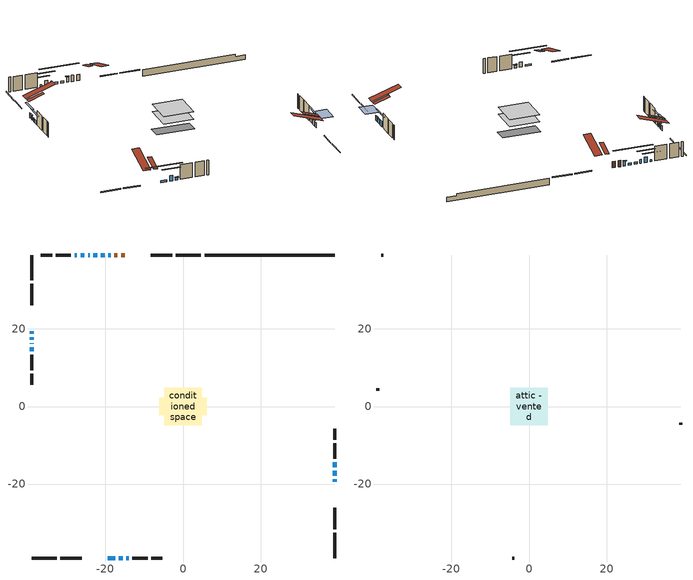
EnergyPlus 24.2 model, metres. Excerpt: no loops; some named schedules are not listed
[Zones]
conditioned space
 floor adiabatic (AdiabaticFloorConstruction): -4.89,-4.89 -4.89,4.89 4.89,4.89 4.89,-4.89 z3.2
 floor foundation (Slab1 construction): -6.16,-2.23 -6.16,2.23 6.16,2.23 6.16,-2.23 z-1.37
 wall outside (RimJoist1 construction): 4.62,39.08 -1.9,39.08 / -39.08,-39.08 -32.56,-39.08 / -39.08,39.08 -39.08,32.56 / 39.08,-39.08 39.08,-32.56 z0.76:1.06
 wall outside (RimJoist2 construction): -2.83,39.08 -8.36,39.08 / -31.63,-39.08 -26.1,-39.08 / -39.08,31.63 -39.08,26.1 / 39.08,-31.63 39.08,-26.1 z0.76:1.06
 wall outside (AdiabaticWallConstruction 1): -15.02,39.08 -15.98,39.08 / -16.91,39.08 -17.73,39.08 z0.76:2.79
 wall outside (AdiabaticWallConstruction): 39.08,-19.44 39.08,-18.83 z0.76:2.36; 39.08,-17.9 39.08,-16.58 / -18.65,39.08 -19.32,39.08 / -39.08,17.9 -39.08,17.24 z0.76:2.41; -39.08,19.44 -39.08,18.83 z0.76:2.29; -19.44,-39.08 -17.5,-39.08 / -20.24,39.08 -21.21,39.08 / -22.14,39.08 -23.11,39.08 / -27.36,39.08 -27.98,39.08 z0.76:1.37; -24.03,39.08 -24.49,39.08 / -39.08,16.31 -39.08,16.23 z0.76:1.98; -16.58,-39.08 -15.56,-39.08 / -25.42,39.08 -26.44,39.08 z0.76:2.54; -14.63,-39.08 -13.97,-39.08 z0.76:1.65; 39.08,-15.65 39.08,-14.35 z0.76:2.59; -39.08,15.3 -39.08,14.26 z0.76:1.96
 wall outside (Wall1 construction): -28.9,39.08 -32.83,39.08 / -13.04,-39.08 -9.11,-39.08 / -39.08,13.33 -39.08,9.4 / 39.08,-13.42 39.08,-9.5 z0.76:5.64
 wall outside (Wall2 construction): -33.76,39.08 -36.63,39.08 / -8.18,-39.08 -5.31,-39.08 / -39.08,8.47 -39.08,5.6 / 39.08,-8.57 39.08,-5.69 z0.76:5.64
 wall foundation (FoundationWall1 construction): 5.55,39.08,-1.37 5.55,39.08,0.76 35.72,39.08,0.76 35.72,39.08,0.06 39.08,39.08,0.06 39.08,39.08,-1.37
 window (WindowConstruction 10): 39.08,-19.44 39.08,-18.83 z0.76:2.36
 window (WindowConstruction 6): 39.08,-17.9 39.08,-16.58 z0.76:2.41
 window (WindowConstruction 7): -18.65,39.08 -19.31,39.08 z0.76:2.41
 window (WindowConstruction 8): -39.08,19.44 -39.08,18.83 z0.76:2.28
 window (WindowConstruction 9): -39.08,17.9 -39.08,17.24 z0.76:2.41
 window (WindowConstruction 13): -19.44,-39.08 -17.5,-39.08 z0.76:1.37
 window (WindowConstruction 14): -20.24,39.08 -21.21,39.08 z0.76:1.37
 window (WindowConstruction 15): -22.14,39.08 -23.11,39.08 z0.76:1.37
 window (WindowConstruction 11): -24.03,39.08 -24.49,39.08 z0.76:1.98
 window (WindowConstruction 12): -39.08,16.31 -39.08,16.23 z0.76:1.98
 window (WindowConstruction): -16.58,-39.08 -15.56,-39.08 z0.76:2.54
 window (WindowConstruction 1): -14.63,-39.08 -13.97,-39.08 z0.76:1.65
 window (WindowConstruction 2): -25.42,39.08 -26.44,39.08 z0.76:2.54
 window (WindowConstruction 3): -27.36,39.08 -27.97,39.08 z0.76:1.37
 window (WindowConstruction 4): 39.08,-15.65 39.08,-14.35 z0.76:2.59
 window (WindowConstruction 5): -39.08,15.3 -39.08,14.26 z0.76:1.95
 door (Door): -15.02,39.08 -15.98,39.08 z0.76:2.79
 door (Door 1): -16.91,39.08 -17.72,39.08 z0.76:2.79
 ceiling adiabatic (AdiabaticFloorConstruction): 4.89,-4.89 4.89,4.89 -4.89,4.89 -4.89,-4.89 z3.2
 roof outside (Roof2 construction): -14.09,39.08,5.64 -14.09,33.9,7.36 -12.73,33.9,7.36 -12.73,39.08,5.64; -20.37,-39.08,5.64 -20.37,-33.9,7.36 -21.73,-33.9,7.36 -21.73,-39.08,5.64; -39.08,20.37,5.64 -33.9,20.37,7.36 -33.9,21.73,7.36 -39.08,21.73,5.64; 39.08,-20.37,5.64 33.9,-20.37,7.36 33.9,-21.73,7.36 39.08,-21.73,5.64
attic - vented
 floor to conditioned space (Floor1 construction Reversed): -4.89,-4.89 -4.89,4.89 4.89,4.89 4.89,-4.89 z5.64
 wall outside (Wall3 construction): -37.56,39.08 -38.15,39.08 / -4.38,-39.08 -3.8,-39.08 / -39.08,4.67 -39.08,4.09 / 39.08,-4.76 39.08,-4.18 z0.76:5.64
 roof outside (Roof1 construction): -11.8,39.08,5.64 -11.8,29.55,8.81 -9.29,29.55,8.81 -9.29,39.08,5.64; -22.66,-39.08,5.64 -22.66,-29.55,8.81 -25.17,-29.55,8.81 -25.17,-39.08,5.64; -39.08,22.66,5.64 -29.55,22.66,8.81 -29.55,25.17,8.81 -39.08,25.17,5.64; 39.08,-22.66,5.64 29.55,-22.66,8.81 29.55,-25.17,8.81 39.08,-25.17,5.64
shading: 39.08,-16.39 39.08,-21.88 43.65,-21.88 43.65,-16.39 z4.8; 39.08,-16.37 39.08,-18.1 39.49,-18.1 39.49,-16.37 z2.61; -19.52,39.08 -18.45,39.08 -18.45,39.49 -19.52,39.49 z2.61; -39.08,16.34 -39.08,21.93 -39.49,21.93 -39.49,16.34 z4.77; -39.08,17.04 -39.08,18.1 -39.49,18.1 -39.49,17.04 z2.61; -12.42,-39.08 -24.52,-39.08 -24.52,-39.49 -12.42,-39.49 z6.45; -26.29,39.08 -15.16,39.08 -15.16,39.49 -26.29,39.49 z6.45; -28.19,39.08 -17.06,39.08 -17.06,39.49 -28.19,39.49 z6.45; -13.07,-39.08 -19.07,-39.08 -19.07,-39.49 -13.07,-39.49 z5.03; -13.77,-39.08 -14.83,-39.08 -14.83,-39.49 -13.77,-39.49 z1.85; -28.93,39.08 -22.93,39.08 -22.93,39.49 -28.93,39.49 z5.03; -30.46,39.08 -24.87,39.08 -24.87,39.49 -30.46,39.49 z3.86; 39.08,-11.86 39.08,-18.14 39.49,-18.14 39.49,-11.86 z5.08; -39.08,11.77 -39.08,17.79 -39.49,17.79 -39.49,11.77 z4.45
[Building]
Building 1: Terrain=Suburbs
[Site:Location]
London AP_ON: Latitude {deg}=43.03; Longitude {deg}=-81.15; Time Zone {hr}=-5; Elevation {m}=278; Keep Site Location Information=Yes
[Site:GroundTemperature:Shallow]
3.98693, 1.93205, 1.76749, 2.74264, 6.6573, 10.5537, 13.9317, 16.0716, 16.2534, 14.513, 11.2211, 7.44421
[Site:WaterMainsTemperature]
Calculation Method=Schedule; Temperature Schedule=mains temperature schedule
[Material] Roughness=Rough; Thermal Absorptance=0.9
Name | Thickness {m} | Conductivity {W/m-K} | Density {kg/m3} | Specific Heat {J/kg-K} | Solar Absorptance | Visible Absorptance
asphalt or fiberglass shingles | 0.00635 | 0.162714 | 1121.4 | 1465.45 | 0.4 | 0.4
ceiling loosefill ins | 0.169333 | 0.0480833 | 16.02 | 1046.75 | 0.7 | 0.7
ceiling stud and cavity | 0.1397 | 0.134927 | 65.682 | 1177.47 | 0.7 | 0.7
concrete 4.0 in. | 0.1016 | 1.803125 | 2242.8 | 837.4 | 0.7 | 0.7
concrete 8.0 in. | 0.2032 | 1.803125 | 2242.8 | 837.4 | 0.7 | 0.7
door material | 0.04445 | 0.188738 | 512.64 | 1214.23 | 0.7 | 0.7
door material 1 | 0.04445 | 0.053851 | 512.64 | 1214.23 | 0.7 | 0.7
exterior vertical ins | 0.00222023 | 0.029427 | 32.04 | 1214.23 | 0.7 | 0.7
floor covering | 0.0127 | 0.0433444 | 54.468 | 1339.84 | 0.6 | 0.6
floor rigid ins; wall rigid ins | 0.512978 | 0.029427 | 32.04 | 1214.23 | 0.7 | 0.7
floor stud and cavity | 0.1397 | 1.75129 | 37.0049 | 1207.88 | 0.7 | 0.7
furniture material conditioned space 1 | 0.1524 | 0.115458 | 640.8 | 1214.23 | 0.6 | 0.6
gypsum board | 0.0127 | 0.160291 | 801 | 837.4 | 0.6 | 0.6
gypsum board 1 | 0.0127 | 0.160291 | 801 | 837.4 | 0.7 | 0.7
osb sheathing 0.5 in. | 0.0127 | 0.115458 | 512.64 | 1214.23 | 0.7 | 0.7
osb sheathing 0.75 in. | 0.01905 | 0.115458 | 512.64 | 1214.23 | 0.7 | 0.7
rim joist stud and cavity | 0.0508 | 0.177588 | 50.32683 | 1063.81 | 0.6 | 0.6
rim joist stud and cavity 1 | 0.0508 | 0.103237 | 50.32683 | 1063.81 | 0.6 | 0.6
roof rigid ins | 0.103632 | 0.029427 | 32.04 | 1214.23 | 0.7 | 0.7
roof stud and cavity | 0.2032 | 0.235134 | 78.34581 | 1123.46 | 0.7 | 0.7
wall stud and cavity | 0.1397 | 0.0782429 | 139.0536 | 1170.24 | 0.7 | 0.7
wall stud and cavity 1 | 0.1397 | 0.0794177 | 139.0536 | 1170.24 | 0.7 | 0.7
wall stud and cavity 2 | 0.0889 | 6.1454 | 50.32683 | 1063.81 | 0.6 | 0.6
wall stud and cavity 3 | 0.0889 | 0.380278 | 52.3479 | 1209.89 | 0.7 | 0.7
wall stud and cavity 4 | 0.0889 | 0.391764 | 83.0341 | 1211.67 | 0.7 | 0.7
wood siding | 0.0254 | 0.102417 | 544.68 | 1172.36 | 0.4 | 0.4
wood siding 1 | 0.00254 | 0.102417 | 544.68 | 1172.36 | 0.4 | 0.4
wood siding 2; wood siding 3; wood siding 4 | 0.0254 | 0.102417 | 544.68 | 1172.36 | 0.7 | 0.7
[WindowMaterial:SimpleGlazingSystem]
Name | U-Factor {W/m2-K} | Solar Heat Gain Coefficient
WindowMaterial | 5.34129 | 0.66
WindowMaterial 1 | 4.70366 | 0.53
WindowMaterial 10 | 3.10246 | 0.39
WindowMaterial 11 | 7.47282 | 0.7
WindowMaterial 12 | 2.76462 | 0.47
WindowMaterial 13 | 5.38785 | 0.69
WindowMaterial 2 | 2.75837 | 0.46
WindowMaterial 3 | 5.85799 | 0.77
WindowMaterial 4 | 2.78279 | 0.59
WindowMaterial 5 | 2.969594 | 0.56
WindowMaterial 6 | 2.77597 | 0.54
WindowMaterial 7 | 2.77825 | 0.56
WindowMaterial 8 | 5.51504 | 0.71
WindowMaterial 9 | 5.37025 | 0.69
[Construction]
AdiabaticFloorConstruction: floor stud and cavity, floor rigid ins, osb sheathing 0.75 in., floor covering
AdiabaticWallConstruction: wood siding 3, wall rigid ins, wall stud and cavity 3, gypsum board
AdiabaticWallConstruction 1: wood siding 4, wall rigid ins, wall stud and cavity 3, gypsum board
Door: door material
Door 1: door material 1
Floor1 construction Reversed: gypsum board, ceiling stud and cavity, ceiling loosefill ins
FoundationWall1 construction: concrete 8.0 in., gypsum board 1
furniture construction conditioned space 1: furniture material conditioned space 1
PartitionWallConstruction: gypsum board, wall stud and cavity 4, gypsum board
RimJoist1 construction: wood siding 2, rim joist stud and cavity
RimJoist2 construction: wood siding 2, rim joist stud and cavity 1
Roof1 construction: asphalt or fiberglass shingles
Roof2 construction: asphalt or fiberglass shingles, roof rigid ins, osb sheathing 0.75 in., roof stud and cavity, gypsum board
Slab1 construction: concrete 4.0 in.
Wall1 construction: wood siding, osb sheathing 0.5 in., wall stud and cavity, gypsum board
Wall2 construction: wood siding, osb sheathing 0.5 in., wall stud and cavity 1, gypsum board
Wall3 construction: wood siding 1, wall stud and cavity 2
WindowConstruction; WindowConstruction 2: WindowMaterial
WindowConstruction 1: WindowMaterial 1
WindowConstruction 10: WindowMaterial 8
WindowConstruction 11: WindowMaterial 9
WindowConstruction 12: WindowMaterial 10
WindowConstruction 13: WindowMaterial 11
WindowConstruction 14: WindowMaterial 12
WindowConstruction 15: WindowMaterial 13
WindowConstruction 3: WindowMaterial 2
WindowConstruction 4: WindowMaterial 3
WindowConstruction 5: WindowMaterial 4
WindowConstruction 6; WindowConstruction 7: WindowMaterial 5
WindowConstruction 8: WindowMaterial 6
WindowConstruction 9: WindowMaterial 7
[Zone] Multiplier=1; Part of Total Floor Area=Yes
Name | Volume {m3}
attic - vented | 49.3343
conditioned space | 481.2
[Space]
Name | Zone | Volume {m3}
attic - vented 1 | attic - vented | 49.3343
conditioned space 1 | conditioned space | 481.2
[ZoneInfiltration:EffectiveLeakageArea]
infil attic - vented 1: Zone or Space=attic - vented 1; Schedule=Always On Discrete; Effective Air Leakage Area {cm2}=4175.56; Stack Coefficient=0.000559973; Wind Coefficient=1.59884e-05
[ZoneMixing]
whole house fan mix: Zone or Space=attic - vented; Schedule=Always On Continuous; Design Flow Rate Calculation Method=Flow/Zone; Design Flow Rate {m3/s}=0; Source Zone or Space=conditioned space
[SurfaceProperty:ExposedFoundationPerimeter]
Slab1: Exposed Perimeter Calculation Method=TotalExposedPerimeter; Total Exposed Perimeter {m}=33.529
[InternalMass] Zone or ZoneList=conditioned space; Space or SpaceList=conditioned space 1
Name | Construction | Surface Area {m2}
furniture mass conditioned space 1 | furniture construction conditioned space 1 | 60.2041
partition wall mass | PartitionWallConstruction | 150.51
[Lights]
interior lighting: Zone or ZoneList or Space or SpaceList=conditioned space 1; Schedule=interior lighting schedule; Design Level Calculation Method=LightingLevel; Lighting Level {W}=343.2; Return Air Fraction=0; Fraction Radiant=0.6; Fraction Visible=0.2; Fraction Replaceable=1
[People]
occupants: Zone or ZoneList or Space or SpaceList=conditioned space 1; Number of People Schedule=occupants schedule; Number of People Calculation Method=People; Number of People=3; Fraction Radiant=0.314171; Sensible Heat Fraction=0.56303; Activity Level Schedule=occupants activity schedule; Carbon Dioxide Generation Rate {m3/s-W}=0; Enable ASHRAE 55 Comfort Warnings=No; Mean Radiant Temperature Calculation Type=EnclosureAveraged
[ElectricEquipment] Zone or ZoneList or Space or SpaceList=conditioned space 1; Design Level Calculation Method=EquipmentLevel
Name | Schedule | Design Level {W} | Fraction Latent | Fraction Radiant | Fraction Lost
clothes dryer | clothes dryer schedule | 140.772 | 0.015 | 0.081 | 0.85
clothes washer | clothes washer schedule | 32.1985 | 0.03 | 0.162 | 0.7
cooking range | cooking range schedule | 215.147 | 0.08 | 0.432 | 0.2
dishwasher | dishwasher schedule | 66.8632 | 0.3 | 0.18 | 0.4
fridge | fridge schedule | 72.9452 | 0 | 0.6 | 0
mech vent house fan | mech vent house fan schedule | 0 | 0 | 0 | 1
mech vent house fan cfis | mech vent house fan cfis schedule | 0 | 0 | 0 | 0
misc plug loads | misc plug loads schedule | 494.7 | 0.045 | 0.513 | 0.1
whole house fan | Always On Discrete | 0 | 0 | 0 | 1
[OtherEquipment] Zone or ZoneList or Space or SpaceList=conditioned space 1; Design Level Calculation Method=EquipmentLevel
Name | Fuel Type | Schedule | Design Level {W} | Fraction Latent | Fraction Radiant | Fraction Lost
clothes dryer 1 | Electricity | clothes dryer schedule | 0 | 0.015 | 0.081 | 0.85
cooking range 1 | Electricity | cooking range schedule | 0 | 0.08 | 0.432 | 0.2
general water use latent | None | general water use schedule | 62.594 | 1 | 0 | 0
general water use sensible | None | general water use schedule | -61.6891 | 0 | 0.6 | 0
mech vent house fan latent load | None | Always On Discrete | 0 | 1 | 0 | 0
mech vent house fan sensible load | None | Always On Discrete | 0 | 0 | 0 | 0
water heater energy adjustment1 | NaturalGas | Always On Discrete | 0.01 | 0 | 0 | 1
[ZoneInfiltration:DesignFlowRate] Zone or ZoneList or Space or SpaceList=conditioned space 1; Schedule=Always On Discrete; Design Flow Rate Calculation Method=Flow/Zone; Design Flow Rate {m3/s}=0
infil flow; natural vent flow; whole house fan flow
[Foundation:Kiva]
Foundation Kiva 1: Initial Indoor Air Temperature {C}=18; Wall Height Above Grade {m}=0.759988; Wall Depth Below Slab {m}=0.2032; Custom Block Material Name 1=exterior vertical ins; Custom Block Depth 1 {m}=2.13; Custom Block X Position 1 {m}=0.2159; Custom Block Z Position 1 {m}=0
[Foundation:Kiva:Settings]
Soil Conductivity {W/m-K}=0.849921; Soil Density {kg/m3}=1842.3; Soil Specific Heat {J/kg-K}=418.7; Ground Solar Absorptivity=0.9; Ground Thermal Absorptivity=0.9; Ground Surface Roughness {m}=0.03; Far-Field Width {m}=40; Deep-Ground Boundary Condition=ZeroFlux; Deep-Ground Depth {m}=40; Minimum Cell Dimension {m}=0.2; Maximum Cell Growth Coefficient=3; Simulation Timestep=Timestep
[Exterior:Lights]
exterior lighting: Schedule=exterior lighting schedule; Design Level {W}=75.6
[Schedule:Constant]
Name | Hourly Value
Always On Continuous; mech vent house fan schedule; mech vent house fan cfis schedule; Always On Discrete | 1
occupants activity schedule | 117.228
fridge schedule | 0
[Schedule:Week:Daily]
interior lighting schedule Week Rule - Jan1-Jan27: interior lighting schedule day, interior lighting schedule day, interior lighting schedule day, interior lighting schedule day, interior lighting schedule day, interior lighting schedule day, interior lighting schedule day, interior lighting schedule default day, interior lighting schedule default day, interior lighting schedule default day, interior lighting schedule default day, interior lighting schedule default day
interior lighting schedule Week Rule - Jan28-Feb3: interior lighting schedule day, interior lighting schedule day, interior lighting schedule day, interior lighting schedule day, interior lighting schedule day 1, interior lighting schedule day 1, interior lighting schedule day 1, interior lighting schedule default day, interior lighting schedule default day, interior lighting schedule default day, interior lighting schedule default day, interior lighting schedule default day
interior lighting schedule Week Rule - Feb4-Feb24: interior lighting schedule day 1, interior lighting schedule day 1, interior lighting schedule day 1, interior lighting schedule day 1, interior lighting schedule day 1, interior lighting schedule day 1, interior lighting schedule day 1, interior lighting schedule default day, interior lighting schedule default day, interior lighting schedule default day, interior lighting schedule default day, interior lighting schedule default day
interior lighting schedule Week Rule - Feb25-Mar3: interior lighting schedule day 1, interior lighting schedule day 1, interior lighting schedule day 1, interior lighting schedule day 1, interior lighting schedule day 2, interior lighting schedule day 2, interior lighting schedule day 2, interior lighting schedule default day, interior lighting schedule default day, interior lighting schedule default day, interior lighting schedule default day, interior lighting schedule default day
interior lighting schedule Week Rule - Mar4-Mar31: interior lighting schedule day 2, interior lighting schedule day 2, interior lighting schedule day 2, interior lighting schedule day 2, interior lighting schedule day 2, interior lighting schedule day 2, interior lighting schedule day 2, interior lighting schedule default day, interior lighting schedule default day, interior lighting schedule default day, interior lighting schedule default day, interior lighting schedule default day
interior lighting schedule Week Rule - Apr1-Apr28: interior lighting schedule day 3, interior lighting schedule day 3, interior lighting schedule day 3, interior lighting schedule day 3, interior lighting schedule day 3, interior lighting schedule day 3, interior lighting schedule day 3, interior lighting schedule default day, interior lighting schedule default day, interior lighting schedule default day, interior lighting schedule default day, interior lighting schedule default day
interior lighting schedule Week Rule - Apr29-May5: interior lighting schedule day 3, interior lighting schedule day 3, interior lighting schedule day 4, interior lighting schedule day 4, interior lighting schedule day 4, interior lighting schedule day 4, interior lighting schedule day 4, interior lighting schedule default day, interior lighting schedule default day, interior lighting schedule default day, interior lighting schedule default day, interior lighting schedule default day
interior lighting schedule Week Rule - May6-May26: interior lighting schedule day 4, interior lighting schedule day 4, interior lighting schedule day 4, interior lighting schedule day 4, interior lighting schedule day 4, interior lighting schedule day 4, interior lighting schedule day 4, interior lighting schedule default day, interior lighting schedule default day, interior lighting schedule default day, interior lighting schedule default day, interior lighting schedule default day
interior lighting schedule Week Rule - May27-Jun2: interior lighting schedule day 4, interior lighting schedule day 4, interior lighting schedule day 4, interior lighting schedule day 4, interior lighting schedule day 4, interior lighting schedule day 5, interior lighting schedule day 5, interior lighting schedule default day, interior lighting schedule default day, interior lighting schedule default day, interior lighting schedule default day, interior lighting schedule default day
interior lighting schedule Week Rule - Jun3-Jun30: interior lighting schedule day 5, interior lighting schedule day 5, interior lighting schedule day 5, interior lighting schedule day 5, interior lighting schedule day 5, interior lighting schedule day 5, interior lighting schedule day 5, interior lighting schedule default day, interior lighting schedule default day, interior lighting schedule default day, interior lighting schedule default day, interior lighting schedule default day
interior lighting schedule Week Rule - Jul1-Jul28: interior lighting schedule day 6, interior lighting schedule day 6, interior lighting schedule day 6, interior lighting schedule day 6, interior lighting schedule day 6, interior lighting schedule day 6, interior lighting schedule day 6, interior lighting schedule default day, interior lighting schedule default day, interior lighting schedule default day, interior lighting schedule default day, interior lighting schedule default day
interior lighting schedule Week Rule - Jul29-Aug4: interior lighting schedule day 6, interior lighting schedule day 6, interior lighting schedule day 6, interior lighting schedule day 7, interior lighting schedule day 7, interior lighting schedule day 7, interior lighting schedule day 7, interior lighting schedule default day, interior lighting schedule default day, interior lighting schedule default day, interior lighting schedule default day, interior lighting schedule default day
interior lighting schedule Week Rule - Aug5-Aug25: interior lighting schedule day 7, interior lighting schedule day 7, interior lighting schedule day 7, interior lighting schedule day 7, interior lighting schedule day 7, interior lighting schedule day 7, interior lighting schedule day 7, interior lighting schedule default day, interior lighting schedule default day, interior lighting schedule default day, interior lighting schedule default day, interior lighting schedule default day
interior lighting schedule Week Rule - Aug26-Sep1: interior lighting schedule day 7, interior lighting schedule day 7, interior lighting schedule day 7, interior lighting schedule day 7, interior lighting schedule day 7, interior lighting schedule day 7, interior lighting schedule day 8, interior lighting schedule default day, interior lighting schedule default day, interior lighting schedule default day, interior lighting schedule default day, interior lighting schedule default day
interior lighting schedule Week Rule - Sep2-Sep29: interior lighting schedule day 8, interior lighting schedule day 8, interior lighting schedule day 8, interior lighting schedule day 8, interior lighting schedule day 8, interior lighting schedule day 8, interior lighting schedule day 8, interior lighting schedule default day, interior lighting schedule default day, interior lighting schedule default day, interior lighting schedule default day, interior lighting schedule default day
interior lighting schedule Week Rule - Sep30-Oct6: interior lighting schedule day 8, interior lighting schedule day 9, interior lighting schedule day 9, interior lighting schedule day 9, interior lighting schedule day 9, interior lighting schedule day 9, interior lighting schedule day 9, interior lighting schedule default day, interior lighting schedule default day, interior lighting schedule default day, interior lighting schedule default day, interior lighting schedule default day
interior lighting schedule Week Rule - Oct7-Oct27: interior lighting schedule day 9, interior lighting schedule day 9, interior lighting schedule day 9, interior lighting schedule day 9, interior lighting schedule day 9, interior lighting schedule day 9, interior lighting schedule day 9, interior lighting schedule default day, interior lighting schedule default day, interior lighting schedule default day, interior lighting schedule default day, interior lighting schedule default day
interior lighting schedule Week Rule - Oct28-Nov3: interior lighting schedule day 9, interior lighting schedule day 9, interior lighting schedule day 9, interior lighting schedule day 9, interior lighting schedule day 10, interior lighting schedule day 10, interior lighting schedule day 10, interior lighting schedule default day, interior lighting schedule default day, interior lighting schedule default day, interior lighting schedule default day, interior lighting schedule default day
interior lighting schedule Week Rule - Nov4-Nov24: interior lighting schedule day 10, interior lighting schedule day 10, interior lighting schedule day 10, interior lighting schedule day 10, interior lighting schedule day 10, interior lighting schedule day 10, interior lighting schedule day 10, interior lighting schedule default day, interior lighting schedule default day, interior lighting schedule default day, interior lighting schedule default day, interior lighting schedule default day
interior lighting schedule Week Rule - Nov25-Dec1: interior lighting schedule day 10, interior lighting schedule day 10, interior lighting schedule day 10, interior lighting schedule day 10, interior lighting schedule day 10, interior lighting schedule day 10, interior lighting schedule day 11, interior lighting schedule default day, interior lighting schedule default day, interior lighting schedule default day, interior lighting schedule default day, interior lighting schedule default day
interior lighting schedule Week Rule - Dec2-Dec31: interior lighting schedule day 11, interior lighting schedule day 11, interior lighting schedule day 11, interior lighting schedule day 11, interior lighting schedule day 11, interior lighting schedule day 11, interior lighting schedule day 11, interior lighting schedule default day, interior lighting schedule default day, interior lighting schedule default day, interior lighting schedule default day, interior lighting schedule default day
occupants schedule Week Rule - Jan1-Dec31: occupants schedule day, occupants schedule day, occupants schedule day, occupants schedule day, occupants schedule day, occupants schedule day, occupants schedule day, occupants schedule default day, occupants schedule default day, occupants schedule default day, occupants schedule default day, occupants schedule default day
clothes dryer schedule Week Rule - Jan1-Dec31: clothes dryer schedule day, clothes dryer schedule day, clothes dryer schedule day, clothes dryer schedule day, clothes dryer schedule day, clothes dryer schedule day, clothes dryer schedule day, clothes dryer schedule default day, clothes dryer schedule default day, clothes dryer schedule default day, clothes dryer schedule default day, clothes dryer schedule default day
clothes washer schedule Week Rule - Jan1-Dec31: clothes washer schedule day, clothes washer schedule day, clothes washer schedule day, clothes washer schedule day, clothes washer schedule day, clothes washer schedule day, clothes washer schedule day, clothes washer schedule default day, clothes washer schedule default day, clothes washer schedule default day, clothes washer schedule default day, clothes washer schedule default day
cooking range schedule Week Rule - Jan1-Dec31: cooking range schedule day, cooking range schedule day, cooking range schedule day, cooking range schedule day, cooking range schedule day, cooking range schedule day, cooking range schedule day, cooking range schedule default day, cooking range schedule default day, cooking range schedule default day, cooking range schedule default day, cooking range schedule default day
dishwasher schedule Week Rule - Jan1-Dec31: dishwasher schedule day, dishwasher schedule day, dishwasher schedule day, dishwasher schedule day, dishwasher schedule day, dishwasher schedule day, dishwasher schedule day, dishwasher schedule default day, dishwasher schedule default day, dishwasher schedule default day, dishwasher schedule default day, dishwasher schedule default day
misc plug loads schedule Week Rule - Jan1-Dec31: misc plug loads schedule day, misc plug loads schedule day, misc plug loads schedule day, misc plug loads schedule day, misc plug loads schedule day, misc plug loads schedule day, misc plug loads schedule day, misc plug loads schedule default day, misc plug loads schedule default day, misc plug loads schedule default day, misc plug loads schedule default day, misc plug loads schedule default day
general water use schedule Week Rule - Jan1-Dec31: general water use schedule day, general water use schedule day, general water use schedule day, general water use schedule day, general water use schedule day, general water use schedule day, general water use schedule day, general water use schedule default day, general water use schedule default day, general water use schedule default day, general water use schedule default day, general water use schedule default day
exterior lighting schedule Week Rule - Jan1-Jan27: exterior lighting schedule day, exterior lighting schedule day, exterior lighting schedule day, exterior lighting schedule day, exterior lighting schedule day, exterior lighting schedule day, exterior lighting schedule day, exterior lighting schedule default day, exterior lighting schedule default day, exterior lighting schedule default day, exterior lighting schedule default day, exterior lighting schedule default day
exterior lighting schedule Week Rule - Jan28-Feb3: exterior lighting schedule day, exterior lighting schedule day, exterior lighting schedule day, exterior lighting schedule day, exterior lighting schedule day 1, exterior lighting schedule day 1, exterior lighting schedule day 1, exterior lighting schedule default day, exterior lighting schedule default day, exterior lighting schedule default day, exterior lighting schedule default day, exterior lighting schedule default day
exterior lighting schedule Week Rule - Feb4-Feb24: exterior lighting schedule day 1, exterior lighting schedule day 1, exterior lighting schedule day 1, exterior lighting schedule day 1, exterior lighting schedule day 1, exterior lighting schedule day 1, exterior lighting schedule day 1, exterior lighting schedule default day, exterior lighting schedule default day, exterior lighting schedule default day, exterior lighting schedule default day, exterior lighting schedule default day
exterior lighting schedule Week Rule - Feb25-Mar3: exterior lighting schedule day 1, exterior lighting schedule day 1, exterior lighting schedule day 1, exterior lighting schedule day 1, exterior lighting schedule day 2, exterior lighting schedule day 2, exterior lighting schedule day 2, exterior lighting schedule default day, exterior lighting schedule default day, exterior lighting schedule default day, exterior lighting schedule default day, exterior lighting schedule default day
exterior lighting schedule Week Rule - Mar4-Mar31: exterior lighting schedule day 2, exterior lighting schedule day 2, exterior lighting schedule day 2, exterior lighting schedule day 2, exterior lighting schedule day 2, exterior lighting schedule day 2, exterior lighting schedule day 2, exterior lighting schedule default day, exterior lighting schedule default day, exterior lighting schedule default day, exterior lighting schedule default day, exterior lighting schedule default day
exterior lighting schedule Week Rule - Apr1-Apr28: exterior lighting schedule day 3, exterior lighting schedule day 3, exterior lighting schedule day 3, exterior lighting schedule day 3, exterior lighting schedule day 3, exterior lighting schedule day 3, exterior lighting schedule day 3, exterior lighting schedule default day, exterior lighting schedule default day, exterior lighting schedule default day, exterior lighting schedule default day, exterior lighting schedule default day
exterior lighting schedule Week Rule - Apr29-May5: exterior lighting schedule day 3, exterior lighting schedule day 3, exterior lighting schedule day 4, exterior lighting schedule day 4, exterior lighting schedule day 4, exterior lighting schedule day 4, exterior lighting schedule day 4, exterior lighting schedule default day, exterior lighting schedule default day, exterior lighting schedule default day, exterior lighting schedule default day, exterior lighting schedule default day
exterior lighting schedule Week Rule - May6-May26: exterior lighting schedule day 4, exterior lighting schedule day 4, exterior lighting schedule day 4, exterior lighting schedule day 4, exterior lighting schedule day 4, exterior lighting schedule day 4, exterior lighting schedule day 4, exterior lighting schedule default day, exterior lighting schedule default day, exterior lighting schedule default day, exterior lighting schedule default day, exterior lighting schedule default day
exterior lighting schedule Week Rule - May27-Jun2: exterior lighting schedule day 4, exterior lighting schedule day 4, exterior lighting schedule day 4, exterior lighting schedule day 4, exterior lighting schedule day 4, exterior lighting schedule day 5, exterior lighting schedule day 5, exterior lighting schedule default day, exterior lighting schedule default day, exterior lighting schedule default day, exterior lighting schedule default day, exterior lighting schedule default day
exterior lighting schedule Week Rule - Jun3-Jun30: exterior lighting schedule day 5, exterior lighting schedule day 5, exterior lighting schedule day 5, exterior lighting schedule day 5, exterior lighting schedule day 5, exterior lighting schedule day 5, exterior lighting schedule day 5, exterior lighting schedule default day, exterior lighting schedule default day, exterior lighting schedule default day, exterior lighting schedule default day, exterior lighting schedule default day
exterior lighting schedule Week Rule - Jul1-Jul28: exterior lighting schedule day 6, exterior lighting schedule day 6, exterior lighting schedule day 6, exterior lighting schedule day 6, exterior lighting schedule day 6, exterior lighting schedule day 6, exterior lighting schedule day 6, exterior lighting schedule default day, exterior lighting schedule default day, exterior lighting schedule default day, exterior lighting schedule default day, exterior lighting schedule default day
exterior lighting schedule Week Rule - Jul29-Aug4: exterior lighting schedule day 6, exterior lighting schedule day 6, exterior lighting schedule day 6, exterior lighting schedule day 7, exterior lighting schedule day 7, exterior lighting schedule day 7, exterior lighting schedule day 7, exterior lighting schedule default day, exterior lighting schedule default day, exterior lighting schedule default day, exterior lighting schedule default day, exterior lighting schedule default day
exterior lighting schedule Week Rule - Aug5-Aug25: exterior lighting schedule day 7, exterior lighting schedule day 7, exterior lighting schedule day 7, exterior lighting schedule day 7, exterior lighting schedule day 7, exterior lighting schedule day 7, exterior lighting schedule day 7, exterior lighting schedule default day, exterior lighting schedule default day, exterior lighting schedule default day, exterior lighting schedule default day, exterior lighting schedule default day
exterior lighting schedule Week Rule - Aug26-Sep1: exterior lighting schedule day 7, exterior lighting schedule day 7, exterior lighting schedule day 7, exterior lighting schedule day 7, exterior lighting schedule day 7, exterior lighting schedule day 7, exterior lighting schedule day 8, exterior lighting schedule default day, exterior lighting schedule default day, exterior lighting schedule default day, exterior lighting schedule default day, exterior lighting schedule default day
exterior lighting schedule Week Rule - Sep2-Sep29: exterior lighting schedule day 8, exterior lighting schedule day 8, exterior lighting schedule day 8, exterior lighting schedule day 8, exterior lighting schedule day 8, exterior lighting schedule day 8, exterior lighting schedule day 8, exterior lighting schedule default day, exterior lighting schedule default day, exterior lighting schedule default day, exterior lighting schedule default day, exterior lighting schedule default day
exterior lighting schedule Week Rule - Sep30-Oct6: exterior lighting schedule day 8, exterior lighting schedule day 9, exterior lighting schedule day 9, exterior lighting schedule day 9, exterior lighting schedule day 9, exterior lighting schedule day 9, exterior lighting schedule day 9, exterior lighting schedule default day, exterior lighting schedule default day, exterior lighting schedule default day, exterior lighting schedule default day, exterior lighting schedule default day
[Schedule:Year]
interior lighting schedule: interior lighting schedule Week Rule - Jan1-Jan27, 1, 1, 1, 27, interior lighting schedule Week Rule - Jan28-Feb3, 1, 28, 2, 3, interior lighting schedule Week Rule - Feb4-Feb24, 2, 4, 2, 24, interior lighting schedule Week Rule - Feb25-Mar3, 2, 25, 3, 3, interior lighting schedule Week Rule - Mar4-Mar31, 3, 4, 3, 31, interior lighting schedule Week Rule - Apr1-Apr28, 4, 1, 4, 28, interior lighting schedule Week Rule - Apr29-May5, 4, 29, 5, 5, interior lighting schedule Week Rule - May6-May26, 5, 6, 5, 26, interior lighting schedule Week Rule - May27-Jun2, 5, 27, 6, 2, interior lighting schedule Week Rule - Jun3-Jun30, 6, 3, 6, 30, interior lighting schedule Week Rule - Jul1-Jul28, 7, 1, 7, 28, interior lighting schedule Week Rule - Jul29-Aug4, 7, 29, 8, 4, interior lighting schedule Week Rule - Aug5-Aug25, 8, 5, 8, 25, interior lighting schedule Week Rule - Aug26-Sep1, 8, 26, 9, 1, interior lighting schedule Week Rule - Sep2-Sep29, 9, 2, 9, 29, interior lighting schedule Week Rule - Sep30-Oct6, 9, 30, 10, 6, interior lighting schedule Week Rule - Oct7-Oct27, 10, 7, 10, 27, interior lighting schedule Week Rule - Oct28-Nov3, 10, 28, 11, 3, interior lighting schedule Week Rule - Nov4-Nov24, 11, 4, 11, 24, interior lighting schedule Week Rule - Nov25-Dec1, 11, 25, 12, 1, interior lighting schedule Week Rule - Dec2-Dec31, 12, 2, 12, 31
occupants schedule: occupants schedule Week Rule - Jan1-Dec31, 1, 1, 12, 31
clothes dryer schedule: clothes dryer schedule Week Rule - Jan1-Dec31, 1, 1, 12, 31
clothes washer schedule: clothes washer schedule Week Rule - Jan1-Dec31, 1, 1, 12, 31
cooking range schedule: cooking range schedule Week Rule - Jan1-Dec31, 1, 1, 12, 31
dishwasher schedule: dishwasher schedule Week Rule - Jan1-Dec31, 1, 1, 12, 31
misc plug loads schedule: misc plug loads schedule Week Rule - Jan1-Dec31, 1, 1, 12, 31
general water use schedule: general water use schedule Week Rule - Jan1-Dec31, 1, 1, 12, 31
exterior lighting schedule: exterior lighting schedule Week Rule - Jan1-Jan27, 1, 1, 1, 27, exterior lighting schedule Week Rule - Jan28-Feb3, 1, 28, 2, 3, exterior lighting schedule Week Rule - Feb4-Feb24, 2, 4, 2, 24, exterior lighting schedule Week Rule - Feb25-Mar3, 2, 25, 3, 3, exterior lighting schedule Week Rule - Mar4-Mar31, 3, 4, 3, 31, exterior lighting schedule Week Rule - Apr1-Apr28, 4, 1, 4, 28, exterior lighting schedule Week Rule - Apr29-May5, 4, 29, 5, 5, exterior lighting schedule Week Rule - May6-May26, 5, 6, 5, 26, exterior lighting schedule Week Rule - May27-Jun2, 5, 27, 6, 2, exterior lighting schedule Week Rule - Jun3-Jun30, 6, 3, 6, 30, exterior lighting schedule Week Rule - Jul1-Jul28, 7, 1, 7, 28, exterior lighting schedule Week Rule - Jul29-Aug4, 7, 29, 8, 4, exterior lighting schedule Week Rule - Aug5-Aug25, 8, 5, 8, 25, exterior lighting schedule Week Rule - Aug26-Sep1, 8, 26, 9, 1, exterior lighting schedule Week Rule - Sep2-Sep29, 9, 2, 9, 29, exterior lighting schedule Week Rule - Sep30-Oct6, 9, 30, 10, 6, exterior lighting schedule Week Rule - Oct7-Oct27, 10, 7, 10, 27, exterior lighting schedule Week Rule - Oct28-Nov3, 10, 28, 11, 3, exterior lighting schedule Week Rule - Nov4-Nov24, 11, 4, 11, 24, exterior lighting schedule Week Rule - Nov25-Dec1, 11, 25, 12, 1, exterior lighting schedule Week Rule - Dec2-Dec31, 12, 2, 12, 31
[Schedule:Compact]
mains temperature schedule: Through: 01/01, For: AllDays, Until: 24:00, 7.96722, Through: 01/02, For: AllDays, Until: 24:00, 7.89722, Through: 01/03, For: AllDays, Until: 24:00, 7.82778, Through: 01/04, For: AllDays, Until: 24:00, 7.76, Through: 01/05, For: AllDays, Until: 24:00, 7.69333, Through: 01/06, For: AllDays, Until: 24:00, 7.62778, Through: 01/07, For: AllDays, Until: 24:00, 7.56389, Through: 01/08, For: AllDays, Until: 24:00, 7.50167, Through: 01/09, For: AllDays, Until: 24:00, 7.44056, Through: 01/10, For: AllDays, Until: 24:00, 7.38056, Through: 01/11, For: AllDays, Until: 24:00, 7.32222, Through: 01/12, For: AllDays, Until: 24:00, 7.26556, Through: 01/13, For: AllDays, Until: 24:00, 7.21, Through: 01/14, For: AllDays, Until: 24:00, 7.15556, Through: 01/15, For: AllDays, Until: 24:00, 7.10333, Through: 01/16, For: AllDays, Until: 24:00, 7.05222, Through: 01/17, For: AllDays, Until: 24:00, 7.00278, Through: 01/18, For: AllDays, Until: 24:00, 6.955, Through: 01/19, For: AllDays, Until: 24:00, 6.90833, Through: 01/20, For: AllDays, Until: 24:00, 6.86389, Through: 01/21, For: AllDays, Until: 24:00, 6.82056, Through: 01/22, For: AllDays, Until: 24:00, 6.77889, Through: 01/23, For: AllDays, Until: 24:00, 6.73889, Through: 01/24, For: AllDays, Until: 24:00, 6.7, Through: 01/25, For: AllDays, Until: 24:00, 6.66333, Through: 01/26, For: AllDays, Until: 24:00, 6.62833, Through: 01/27, For: AllDays, Until: 24:00, 6.59444, Through: 01/28, For: AllDays, Until: 24:00, 6.56278, Through: 01/29, For: AllDays, Until: 24:00, 6.53222, Through: 01/30, For: AllDays, Until: 24:00, 6.50389, Through: 01/31, For: AllDays, Until: 24:00, 6.47722, Through: 02/01, For: AllDays, Until: 24:00, 6.45167, Through: 02/02, For: AllDays, Until: 24:00, 6.42833, Through: 02/03, For: AllDays, Until: 24:00, 6.40667, Through: 02/04, For: AllDays, Until: 24:00, 6.38611, Through: 02/05, For: AllDays, Until: 24:00, 6.36778, Through: 02/06, For: AllDays, Until: 24:00, 6.35111, Through: 02/07, For: AllDays, Until: 24:00, 6.33611, Through: 02/08, For: AllDays, Until: 24:00, 6.32333, Through: 02/09, For: AllDays, Until: 24:00, 6.31167, Through: 02/10, For: AllDays, Until: 24:00, 6.30222, Through: 02/11, For: AllDays, Until: 24:00, 6.29389, Through: 02/12, For: AllDays, Until: 24:00, 6.28778, Through: 02/13, For: AllDays, Until: 24:00, 6.28333, Through: 02/14, For: AllDays, Until: 24:00, 6.28056, Through: 02/15, For: AllDays, Until: 24:00, 6.27944, Through: 02/16, For: AllDays, Until: 24:00, 6.28, Through: 02/17, For: AllDays, Until: 24:00, 6.28278, Through: 02/18, For: AllDays, Until: 24:00, 6.28722, Through: 02/19, For: AllDays, Until: 24:00, 6.29278, Through: 02/20, For: AllDays, Until: 24:00, 6.30056, Through: 02/21, For: AllDays, Until: 24:00, 6.31, Through: 02/22, For: AllDays, Until: 24:00, 6.32111, Through: 02/23, For: AllDays, Until: 24:00, 6.33444, Through: 02/24, For: AllDays, Until: 24:00, 6.34889, Through: 02/25, For: AllDays, Until: 24:00, 6.36556, Through: 02/26, For: AllDays, Until: 24:00, 6.38333, Through: 02/27, For: AllDays, Until: 24:00, 6.40333, Through: 02/28, For: AllDays, Until: 24:00, 6.425, Through: 03/01, For: AllDays, Until: 24:00, 6.44833, Through: 03/02, For: AllDays, Until: 24:00, 6.47278, Through: 03/03, For: AllDays, Until: 24:00, 6.49944, Through: 03/04, For: AllDays, Until: 24:00, 6.52778, Through: 03/05, For: AllDays, Until: 24:00, 6.55778, Through: 03/06, For: AllDays, Until: 24:00, 6.58944, Through: 03/07, For: AllDays, Until: 24:00, 6.62278, Through: 03/08, For: AllDays, Until: 24:00, 6.65778, Through: 03/09, For: AllDays, Until: 24:00, 6.69444, Through: 03/10, For: AllDays, Until: 24:00, 6.73278, Through: 03/11, For: AllDays, Until: 24:00, 6.77278, Through: 03/12, For: AllDays, Until: 24:00, 6.81389, Through: 03/13, For: AllDays, Until: 24:00, 6.85722, Through: 03/14, For: AllDays, Until: 24:00, 6.90167, Through: 03/15, For: AllDays, Until: 24:00, 6.94778, Through: 03/16, For: AllDays, Until: 24:00, 6.99556, Through: 03/17, For: AllDays, Until: 24:00, 7.045, Through: 03/18, For: AllDays, Until: 24:00, 7.09556, Through: 03/19, For: AllDays, Until: 24:00, 7.14778, Through: 03/20, For: AllDays, Until: 24:00, 7.20167, Through: 03/21, For: AllDays, Until: 24:00, 7.25667, Through: 03/22, For: AllDays, Until: 24:00, 7.31333, Through: 03/23, For: AllDays, Until: 24:00, 7.37167, Through: 03/24, For: AllDays, Until: 24:00, 7.43111, Through: 03/25, For: AllDays, Until: 24:00, 7.49222, Through: 03/26, For: AllDays, Until: 24:00, 7.55444, Through: 03/27, For: AllDays, Until: 24:00, 7.61833, Through: 03/28, For: AllDays, Until: 24:00, 7.68333, Through: 03/29, For: AllDays, Until: 24:00, 7.74944, Through: 03/30, For: AllDays, Until: 24:00, 7.81722, Through: 03/31, For: AllDays, Until: 24:00, 7.88667, Through: 04/01, For: AllDays, Until: 24:00, 7.95667, Through: 04/02, For: AllDays, Until: 24:00, 8.02833, Through: 04/03, For: AllDays, Until: 24:00, 8.10111, Through: 04/04, For: AllDays, Until: 24:00, 8.175, Through: 04/05, For: AllDays, Until: 24:00, 8.25, Through: 04/06, For: AllDays, Until: 24:00, 8.32667, Through: 04/07, For: AllDays, Until: 24:00, 8.40389, Through: 04/08, For: AllDays, Until: 24:00, 8.48278, Through: 04/09, For: AllDays, Until: 24:00, 8.56222, Through: 04/10, For: AllDays, Until: 24:00, 8.64278, Through: 04/11, For: AllDays, Until: 24:00, 8.725, Through: 04/12, For: AllDays, Until: 24:00, 8.80778, Through: 04/13, For: AllDays, Until: 24:00, 8.89167, Through: 04/14, For: AllDays, Until: 24:00, 8.97611, Through: 04/15, For: AllDays, Until: 24:00, 9.06167, Through: 04/16, For: AllDays, Until: 24:00, 9.14833, Through: 04/17, For: AllDays, Until: 24:00, 9.23611, Through: 04/18, For: AllDays, Until: 24:00, 9.32444, Through: 04/19, For: AllDays, Until: 24:00, 9.41389, Through: 04/20, For: AllDays, Until: 24:00, 9.50389, Through: 04/21, For: AllDays, Until: 24:00, 9.595, Through: 04/22, For: AllDays, Until: 24:00, 9.68667, Through: 04/23, For: AllDays, Until: 24:00, 9.77889, Through: 04/24, For: AllDays, Until: 24:00, 9.87222, Through: 04/25, For: AllDays, Until: 24:00, 9.96556, Through: 04/26, For: AllDays, Until: 24:00, 10.06, Through: 04/27, For: AllDays, Until: 24:00, 10.1556, Through: 04/28, For: AllDays, Until: 24:00, 10.2511, Through: 04/29, For: AllDays, Until: 24:00, 10.3472, Through: 04/30, For: AllDays, Until: 24:00, 10.4439, Through: 05/01, For: AllDays, Until: 24:00, 10.5411, Through: 05/02, For: AllDays, Until: 24:00, 10.6389, Through: 05/03, For: AllDays, Until: 24:00, 10.7372, Through: 05/04, For: AllDays, Until: 24:00, 10.8361, Through: 05/05, For: AllDays, Until: 24:00, 10.935, Through: 05/06, For: AllDays, Until: 24:00, 11.0344, Through: 05/07, For: AllDays, Until: 24:00, 11.1344, Through: 05/08, For: AllDays, Until: 24:00, 11.2344, Through: 05/09, For: AllDays, Until: 24:00, 11.335, Through: 05/10, For: AllDays, Until: 24:00, 11.4356, Through: 05/11, For: AllDays, Until: 24:00, 11.5361, Through: 05/12, For: AllDays, Until: 24:00, 11.6372, Through: 05/13, For: AllDays, Until: 24:00, 11.7383, Through: 05/14, For: AllDays, Until: 24:00, 11.84, Through: 05/15, For: AllDays, Until: 24:00, 11.9411, Through: 05/16, For: AllDays, Until: 24:00, 12.0428, Through: 05/17, For: AllDays, Until: 24:00, 12.1444, Through: 05/18, For: AllDays, Until: 24:00, 12.2456, Through: 05/19, For: AllDays, Until: 24:00, 12.3472, Through: 05/20, For: AllDays, Until: 24:00, 12.4489, Through: 05/21, For: AllDays, Until: 24:00, 12.55, Through: 05/22, For: AllDays, Until: 24:00, 12.6517, Through: 05/23, For: AllDays, Until: 24:00, 12.7528, Through: 05/24, For: AllDays, Until: 24:00, 12.8533, Through: 05/25, For: AllDays, Until: 24:00, 12.9544, Through: 05/26, For: AllDays, Until: 24:00, 13.055, Through: 05/27, For: AllDays, Until: 24:00, 13.155, Through: 05/28, For: AllDays, Until: 24:00, 13.255, Through: 05/29, For: AllDays, Until: 24:00, 13.355, Through: 05/30, For: AllDays, Until: 24:00, 13.4539, Through: 05/31, For: AllDays, Until: 24:00, 13.5533, Through: 06/01, For: AllDays, Until: 24:00, 13.6517, Through: 06/02, For: AllDays, Until: 24:00, 13.75, Through: 06/03, For: AllDays, Until: 24:00, 13.8472, Through: 06/04, For: AllDays, Until: 24:00, 13.9444, Through: 06/05, For: AllDays, Until: 24:00, 14.0411, Through: 06/06, For: AllDays, Until: 24:00, 14.1372, Through: 06/07, For: AllDays, Until: 24:00, 14.2328, Through: 06/08, For: AllDays, Until: 24:00, 14.3278, Through: 06/09, For: AllDays, Until: 24:00, 14.4217, Through: 06/10, For: AllDays, Until: 24:00, 14.5156, Through: 06/11, For: AllDays, Until: 24:00, 14.6083, Through: 06/12, For: AllDays, Until: 24:00, 14.7006, Through: 06/13, For: AllDays, Until: 24:00, 14.7922, Through: 06/14, For: AllDays, Until: 24:00, 14.8828, Through: 06/15, For: AllDays, Until: 24:00, 14.9728, Through: 06/16, For: AllDays, Until: 24:00, 15.0617, Through: 06/17, For: AllDays, Until: 24:00, 15.15, Through: 06/18, For: AllDays, Until: 24:00, 15.2372, Through: 06/19, For: AllDays, Until: 24:00, 15.3233, Through: 06/20, For: AllDays, Until: 24:00, 15.4089, Through: 06/21, For: AllDays, Until: 24:00, 15.4933, Through: 06/22, For: AllDays, Until: 24:00, 15.5772, Through: 06/23, For: AllDays, Until: 24:00, 15.6594, Through: 06/24, For: AllDays, Until: 24:00, 15.7411, Through: 06/25, For: AllDays, Until: 24:00, 15.8217, Through: 06/26, For: AllDays, Until: 24:00, 15.9006, Through: 06/27, For: AllDays, Until: 24:00, 15.9789, Through: 06/28, For: AllDays, Until: 24:00, 16.0561, Through: 06/29, For: AllDays, Until: 24:00, 16.1322, Through: 06/30, For: AllDays, Until: 24:00, 16.2072, Through: 07/01, For: AllDays, Until: 24:00, 16.2806, Through: 07/02, For: AllDays, Until: 24:00, 16.3528, Through: 07/03, For: AllDays, Until: 24:00, 16.4244, Through: 07/04, For: AllDays, Until: 24:00, 16.4939, Through: 07/05, For: AllDays, Until: 24:00, 16.5628, Through: 07/06, For: AllDays, Until: 24:00, 16.63, Through: 07/07, For: AllDays, Until: 24:00, 16.6961, Through: 07/08, For: AllDays, Until: 24:00, 16.7606, Through: 07/09, For: AllDays, Until: 24:00, 16.8239, Through: 07/10, For: AllDays, Until: 24:00, 16.8861, Through: 07/11, For: AllDays, Until: 24:00, 16.9467, Through: 07/12, For: AllDays, Until: 24:00, 17.0056, Through: 07/13, For: AllDays, Until: 24:00, 17.0633, Through: 07/14, For: AllDays, Until: 24:00, 17.12, Through: 07/15, For: AllDays, Until: 24:00, 17.1744, Through: 07/16, For: AllDays, Until: 24:00, 17.2278, Through: 07/17, For: AllDays, Until: 24:00, 17.28, Through: 07/18, For: AllDays, Until: 24:00, 17.33, Through: 07/19, For: AllDays, Until: 24:00, 17.3789, Through: 07/20, For: AllDays, Until: 24:00, 17.4261, Through: 07/21, For: AllDays, Until: 24:00, 17.4717, Through: 07/22, For: AllDays, Until: 24:00, 17.5161, Through: 07/23, For: AllDays, Until: 24:00, 17.5583, Through: 07/24, For: AllDays, Until: 24:00, 17.5994, Through: 07/25, For: AllDays, Until: 24:00, 17.6389, Through: 07/26, For: AllDays, Until: 24:00, 17.6767, Through: 07/27, For: AllDays, Until: 24:00, 17.7128, Through: 07/28, For: AllDays, Until: 24:00, 17.7472, Through: 07/29, For: AllDays, Until: 24:00, 17.78, Through: 07/30, For: AllDays, Until: 24:00, 17.8111, Through: 07/31, For: AllDays, Until: 24:00, 17.8406, Through: 08/01, For: AllDays, Until: 24:00, 17.8683, Through: 08/02, For: AllDays, Until: 24:00, 17.8944, Through: 08/03, For: AllDays, Until: 24:00, 17.9189, Through: 08/04, For: AllDays, Until: 24:00, 17.9417, Through: 08/05, For: AllDays, Until: 24:00, 17.9628, Through: 08/06, For: AllDays, Until: 24:00, 17.9822, Through: 08/07, For: AllDays, Until: 24:00, 18, Through: 08/08, For: AllDays, Until: 24:00, 18.0156, Through: 08/09, For: AllDays, Until: 24:00, 18.03, Through: 08/10, For: AllDays, Until: 24:00, 18.0422, Through: 08/11, For: AllDays, Until: 24:00, 18.0533, Through: 08/12, For: AllDays, Until: 24:00, 18.0622, Through: 08/13, For: AllDays, Until: 24:00, 18.0694, Through: 08/14, For: AllDays, Until: 24:00, 18.0744, Through: 08/15, For: AllDays, Until: 24:00, 18.0783, Through: 08/16, For: AllDays, Until: 24:00, 18.0806, Through: 08/17, For: AllDays, Until: 24:00, 18.0806, Through: 08/18, For: AllDays, Until: 24:00, 18.0789, Through: 08/19, For: AllDays, Until: 24:00, 18.0761, Through: 08/20, For: AllDays, Until: 24:00, 18.0711, Through: 08/21, For: AllDays, Until: 24:00, 18.0639, Through: 08/22, For: AllDays, Until: 24:00, 18.0556, Through: 08/23, For: AllDays, Until: 24:00, 18.0456, Through: 08/24, For: AllDays, Until: 24:00, 18.0333, Through: 08/25, For: AllDays, Until: 24:00, 18.0194, Through: 08/26, For: AllDays, Until: 24:00, 18.0044, Through: 08/27, For: AllDays, Until: 24:00, 17.9872, Through: 08/28, For: AllDays, Until: 24:00, 17.9683, Through: 08/29, For: AllDays, Until: 24:00, 17.9478, Through: 08/30, For: AllDays, Until: 24:00, 17.9256, Through: 08/31, For: AllDays, Until: 24:00, 17.9011, Through: 09/01, For: AllDays, Until: 24:00, 17.8756, Through: 09/02, For: AllDays, Until: 24:00, 17.8483, Through: 09/03, For: AllDays, Until: 24:00, 17.8189, Through: 09/04, For: AllDays, Until: 24:00, 17.7883, Through: 09/05, For: AllDays, Until: 24:00, 17.7561, Through: 09/06, For: AllDays, Until: 24:00, 17.7222, Through: 09/07, For: AllDays, Until: 24:00, 17.6861, Through: 09/08, For: AllDays, Until: 24:00, 17.6489, Through: 09/09, For: AllDays, Until: 24:00, 17.61, Through: 09/10, For: AllDays, Until: 24:00, 17.5694, Through: 09/11, For: AllDays, Until: 24:00, 17.5272, Through: 09/12, For: AllDays, Until: 24:00, 17.4833, Through: 09/13, For: AllDays, Until: 24:00, 17.4383, Through: 09/14, For: AllDays, Until: 24:00, 17.3917, Through: 09/15, For: AllDays, Until: 24:00, 17.3433, Through: 09/16, For: AllDays, Until: 24:00, 17.2933, Through: 09/17, For: AllDays, Until: 24:00, 17.2417, Through: 09/18, For: AllDays, Until: 24:00, 17.1889, Through: 09/19, For: AllDays, Until: 24:00, 17.1344, Through: 09/20, For: AllDays, Until: 24:00, 17.0783, Through: 09/21, For: AllDays, Until: 24:00, 17.0211, Through: 09/22, For: AllDays, Until: 24:00, 16.9622, Through: 09/23, For: AllDays, Until: 24:00, 16.9022, Through: 09/24, For: AllDays, Until: 24:00, 16.8406, Through: 09/25, For: AllDays, Until: 24:00, 16.7778, Through: 09/26, For: AllDays, Until: 24:00, 16.7133, Through: 09/27, For: AllDays, Until: 24:00, 16.6478, Through: 09/28, For: AllDays, Until: 24:00, 16.5806, Through: 09/29, For: AllDays, Until: 24:00, 16.5122, Through: 09/30, For: AllDays, Until: 24:00, 16.4428, Through: 10/01, For: AllDays, Until: 24:00, 16.3717, Through: 10/02, For: AllDays, Until: 24:00, 16.3, Through: 10/03, For: AllDays, Until: 24:00, 16.2267, Through: 10/04, For: AllDays, Until: 24:00, 16.1522, Through: 10/05, For: AllDays, Until: 24:00, 16.0761, Through: 10/06, For: AllDays, Until: 24:00, 15.9994, Through: 10/07, For: AllDays, Until: 24:00, 15.9217, Through: 10/08, For: AllDays, Until: 24:00, 15.8422, Through: 10/09, For: AllDays, Until: 24:00, 15.7622, Through: 10/10, For: AllDays, Until: 24:00, 15.6811, Through: 10/11, For: AllDays, Until: 24:00, 15.5989, Through: 10/12, For: AllDays, Until: 24:00, 15.5156, Through: 10/13, For: AllDays, Until: 24:00, 15.4311, Through: 10/14, For: AllDays, Until: 24:00, 15.3461, Through: 10/15, For: AllDays, Until: 24:00, 15.26, Through: 10/16, For: AllDays, Until: 24:00, 15.1728, Through: 10/17, For: AllDays, Until: 24:00, 15.085, Through: 10/18, For: AllDays, Until: 24:00, 14.9961, Through: 10/19, For: AllDays, Until: 24:00, 14.9067, Through: 10/20, For: AllDays, Until: 24:00, 14.8161, Through: 10/21, For: AllDays, Until: 24:00, 14.725, Through: 10/22, For: AllDays, Until: 24:00, 14.6328, Through: 10/23, For: AllDays, Until: 24:00, 14.54, Through: 10/24, For: AllDays, Until: 24:00, 14.4467, Through: 10/25, For: AllDays, Until: 24:00, 14.3528, Through: 10/26, For: AllDays, Until: 24:00, 14.2578, Through: 10/27, For: AllDays, Until: 24:00, 14.1622, Through: 10/28, For: AllDays, Until: 24:00, 14.0667, Through: 10/29, For: AllDays, Until: 24:00, 13.97, Through: 10/30, For: AllDays, Until: 24:00, 13.8728, Through: 10/31, For: AllDays, Until: 24:00, 13.7756, Through: 11/01, For: AllDays, Until: 24:00, 13.6778, Through: 11/02, For: AllDays, Until: 24:00, 13.5789, Through: 11/03, For: AllDays, Until: 24:00, 13.48, Through: 11/04, For: AllDays, Until: 24:00, 13.3811, Through: 11/05, For: AllDays, Until: 24:00, 13.2817, Through: 11/06, For: AllDays, Until: 24:00, 13.1817, Through: 11/07, For: AllDays, Until: 24:00, 13.0811, Through: 11/08, For: AllDays, Until: 24:00, 12.9806, Through: 11/09, For: AllDays, Until: 24:00, 12.88, Through: 11/10, For: AllDays, Until: 24:00, 12.7789, Through: 11/11, For: AllDays, Until: 24:00, 12.6778, Through: 11/12, For: AllDays, Until: 24:00, 12.5767, Through: 11/13, For: AllDays, Until: 24:00, 12.4756, Through: 11/14, For: AllDays, Until: 24:00, 12.3739, Through: 11/15, For: AllDays, Until: 24:00, 12.2722, Through: 11/16, For: AllDays, Until: 24:00, 12.1711, Through: 11/17, For: AllDays, Until: 24:00, 12.0694, Through: 11/18, For: AllDays, Until: 24:00, 11.9678, Through: 11/19, For: AllDays, Until: 24:00, 11.8667, Through: 11/20, For: AllDays, Until: 24:00, 11.765, Through: 11/21, For: AllDays, Until: 24:00, 11.6639, Through: 11/22, For: AllDays, Until: 24:00, 11.5628, Through: 11/23, For: AllDays, Until: 24:00, 11.4617, Through: 11/24, For: AllDays, Until: 24:00, 11.3611, Through: 11/25, For: AllDays, Until: 24:00, 11.2606, Through: 11/26, For: AllDays, Until: 24:00, 11.1606, Through: 11/27, For: AllDays, Until: 24:00, 11.0606, Through: 11/28, For: AllDays, Until: 24:00, 10.9611, Through: 11/29, For: AllDays, Until: 24:00, 10.8622, Through: 11/30, For: AllDays, Until: 24:00, 10.7633, Through: 12/01, For: AllDays, Until: 24:00, 10.665, Through: 12/02, For: AllDays, Until: 24:00, 10.5672, Through: 12/03, For: AllDays, Until: 24:00, 10.4694, Through: 12/04, For: AllDays, Until: 24:00, 10.3728, Through: 12/05, For: AllDays, Until: 24:00, 10.2761, Through: 12/06, For: AllDays, Until: 24:00, 10.1806, Through: 12/07, For: AllDays, Until: 24:00, 10.085, Through: 12/08, For: AllDays, Until: 24:00, 9.99056, Through: 12/09, For: AllDays, Until: 24:00, 9.89667, Through: 12/10, For: AllDays, Until: 24:00, 9.80333, Through: 12/11, For: AllDays, Until: 24:00, 9.71056, Through: 12/12, For: AllDays, Until: 24:00, 9.61889, Through: 12/13, For: AllDays, Until: 24:00, 9.52778, Through: 12/14, For: AllDays, Until: 24:00, 9.43778, Through: 12/15, For: AllDays, Until: 24:00, 9.34778, Through: 12/16, For: AllDays, Until: 24:00, 9.25944, Through: 12/17, For: AllDays, Until: 24:00, 9.17167, Through: 12/18, For: AllDays, Until: 24:00, 9.08444, Through: 12/19, For: AllDays, Until: 24:00, 8.99889, Through: 12/20, For: AllDays, Until: 24:00, 8.91389, Through: 12/21, For: AllDays, Until: 24:00, 8.82944, Through: 12/22, For: AllDays, Until: 24:00, 8.74667, Through: 12/23, For: AllDays, Until: 24:00, 8.66444, Through: 12/24, For: AllDays, Until: 24:00, 8.58333, Through: 12/25, For: AllDays, Until: 24:00, 8.50333, Through: 12/26, For: AllDays, Until: 24:00, 8.42444, Through: 12/27, For: AllDays, Until: 24:00, 8.34667, Through: 12/28, For: AllDays, Until: 24:00, 8.27, Through: 12/29, For: AllDays, Until: 24:00, 8.19444, Through: 12/30, For: AllDays, Until: 24:00, 8.12056, Through: 12/31, For: AllDays, Until: 24:00, 8.04722
